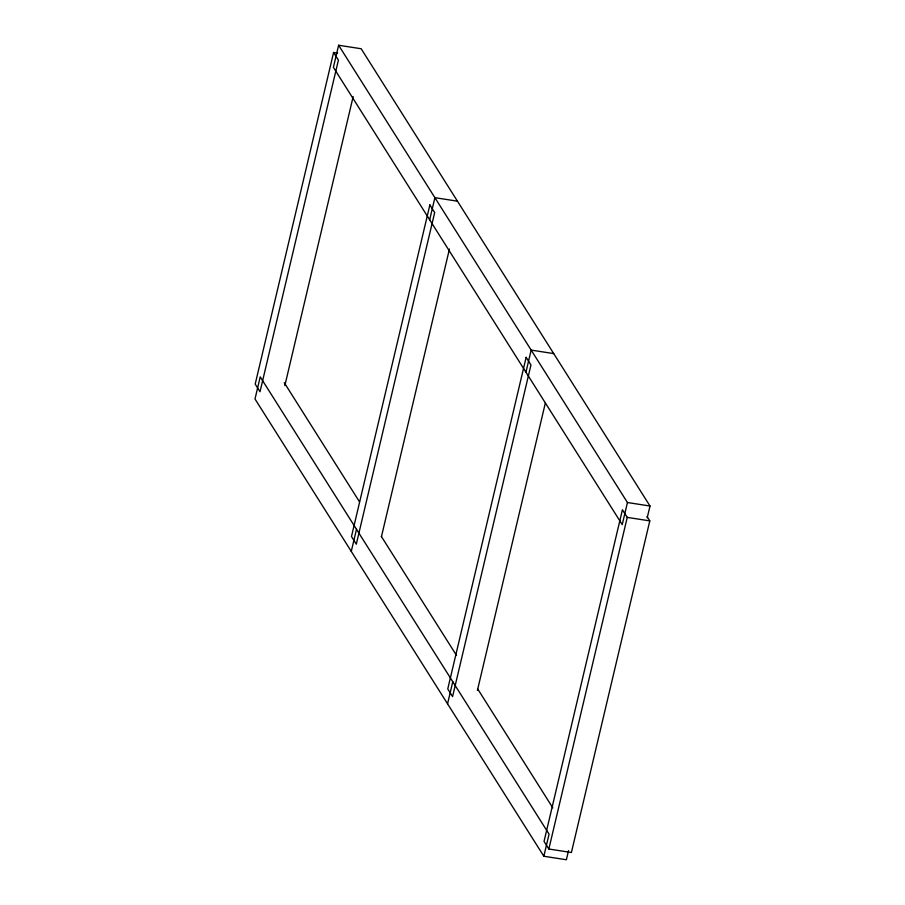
<?xml version="1.0" encoding="UTF-8"?>
<svg xmlns="http://www.w3.org/2000/svg" width="905" height="905" viewBox="0 0 905 905"><rect width="100%" height="100%" fill="white"/><g stroke="black" fill="none" stroke-linecap="round" stroke-linejoin="round"><path stroke-width="1.36" d="M333.594 52.49L255.199 384.116L260.018 391.741L338.413 60.115L333.594 52.49L337.576 53.112M338.617 45.25L333.391 67.355L622.221 524.629L627.448 502.524L338.617 45.25L361.163 48.746L650.005 506.019L647.233 517.728M284.849 385.598L353.154 96.631M351.276 551.405L356.502 529.301M429.671 219.779L434.898 197.675L457.444 201.17M381.446 536.654L449.434 249.056M447.556 703.83L452.783 681.725M525.941 372.204L531.167 350.099L553.724 353.595M477.399 690.447L545.387 402.861M543.837 856.254L549.064 834.15L260.221 376.876L254.995 398.981L543.837 856.254L566.383 859.75L568.532 850.643M548.849 849.014L627.244 517.389L622.425 509.764L544.041 841.39L548.849 849.014L571.406 852.51L649.801 520.884L647.041 516.529M627.448 502.524L650.005 506.019M627.244 517.389L649.801 520.884M284.283 382.747L359.5 501.834M381.31 536.371L456.527 655.446M477.591 688.796L552.808 807.871M429.875 204.915L351.479 536.541L356.298 544.165L434.683 212.539L429.875 204.915M526.156 357.339L447.76 688.965L452.579 696.59L530.964 364.964L526.156 357.339"/></g></svg>
